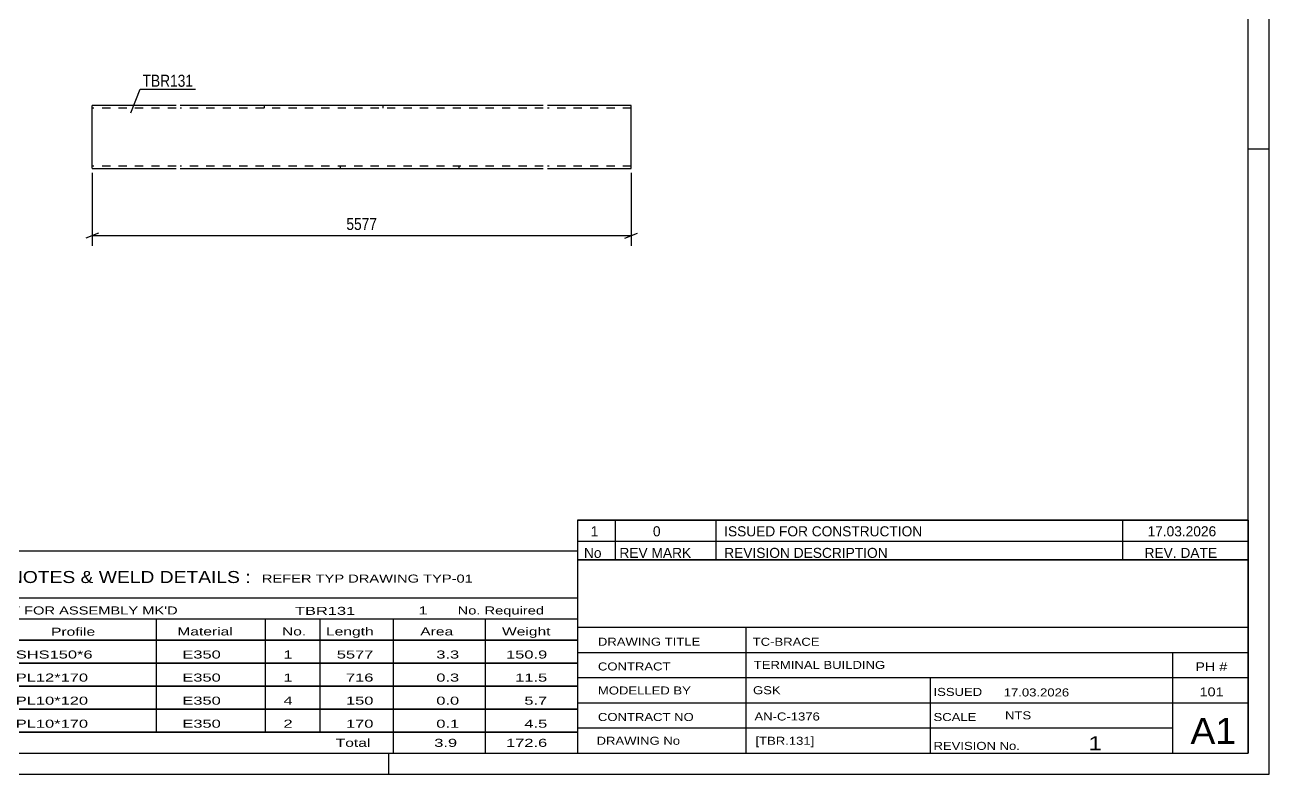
# Model space of a CAD drawing. Header units: millimetres. Extents: x 0 to 594, y 0 to 420.
# Drawn here: x 297.2 to 594, y 0 to 178.6 of the extents above; entities that cross this region are included whole.
import ezdxf

# ---------------------------------------------------------------- set-up
doc = ezdxf.new("R2010")
doc.units = ezdxf.units.MM
doc.linetypes.add('DXK_LINE_DOT2', pattern=[3.9198, 1.9599, -1.9599])
doc.styles.add('Arial Narrow', font='ARIALN.TTF', dxfattribs={"height": 0.2})

# ---------------------------------------------------------------- blocks, each defined once
blk = doc.blocks.new('Unknown-580871738-1129')
at = {"color": 5, "linetype": 'Continuous'}
for p, q in [((594, 0), (594, 420)), ((589, 5), (589, 415)), ((594, 149), (589, 149)), ((5, 5), (589, 5)), ((384, 0), (384, 5)), ((0, 0), (594, 0))]:
    blk.add_line(p, q, dxfattribs=at)
blk = doc.blocks.new('Part-580871738-2435 - 2427')
at = {"color": 2, "linetype": 'Continuous'}
for p, q in [((333.24, 159.38), (313.24, 159.38)), ((313.24, 144.48), (313.24, 159.38)), ((420.81, 159.38), (334.24, 159.38)), ((441.81, 159.38), (421.81, 159.38)), ((441.81, 144.38), (441.81, 159.38)), ((313.24, 144.48), (313.24, 144.38)), ((313.24, 144.38), (333.24, 144.38)), ((334.24, 144.38), (420.81, 144.38)), ((421.81, 144.38), (441.81, 144.38))]:
    blk.add_line(p, q, dxfattribs=at)
at = {"color": 7, "linetype": 'DXK_LINE_DOT2'}
for p, q in [((333.24, 158.78), (313.24, 158.78)), ((420.81, 158.78), (334.24, 158.78)), ((354.24, 159.38), (354.24, 158.78)), ((382.6, 159.38), (382.6, 158.78)), ((441.81, 158.78), (421.81, 158.78)), ((313.24, 144.98), (313.24, 145.03)), ((333.24, 144.98), (313.24, 144.98)), ((420.81, 144.98), (334.24, 144.98)), ((372.44, 144.38), (372.44, 144.98)), ((400.81, 144.38), (400.81, 144.98)), ((441.81, 144.98), (421.81, 144.98)), ((441.81, 144.98), (441.81, 145.03))]:
    blk.add_line(p, q, dxfattribs=at)
blk = doc.blocks.new('StraightDimension-580871738-2440 - 2427')
at = {"color": 7, "linetype": 'Continuous'}
for p, q in [((313.24, 143.38), (313.24, 125.98)), ((441.81, 143.38), (441.81, 125.98)), ((314.74, 128.98), (311.74, 127.78)), ((313.24, 128.38), (441.81, 128.38)), ((440.31, 127.78), (443.31, 128.98))]:
    blk.add_line(p, q, dxfattribs=at)
at = {"color": 0}
blk.add_wipeout([(381.78, 129.13), (381.78, 133.33), (373.27, 133.33), (373.27, 129.13)], dxfattribs=at)
at = {"color": 3, "style": 'Arial Narrow'}
blk.add_text('5577', height=2.863, dxfattribs=at).set_placement((373.87, 129.73))
blk = doc.blocks.new('Unknown-580871738-4416')
at = {"color": 7, "linetype": 'Continuous'}
for p, q in [((429, 51.05), (429, 5)), ((429, 51.05), (589, 51.05)), ((589, 51), (589, 5)), ((429, 35), (589, 35)), ((469.14, 35), (469.14, 5)), ((429, 29), (589, 29)), ((571, 5.05), (571, 29.05)), ((429, 23), (589, 23)), ((513.14, 23), (513.14, 5)), ((429, 17), (589, 17)), ((429, 11), (571, 11)), ((429, 5), (589, 5))]:
    blk.add_line(p, q, dxfattribs=at)
at = {"color": 7, "style": 'Arial Narrow'}
for s, height, width, p in [('DRAWING TITLE', 1.9089, 1.425378, (433.88, 30.61)), ('TC-BRACE', 1.909, 1.425378, (470.81, 30.59)), ('TERMINAL BUILDING', 1.9089, 1.425378, (471.06, 25.07)), ('CONTRACT', 1.909, 1.425378, (433.88, 24.71)), ('MODELLED BY', 1.9089, 1.425378, (433.88, 18.98)), ('GSK', 1.909, 1.425378, (470.88, 19.04)), ('ISSUED', 1.909, 1.425378, (513.94, 18.64)), ('17.03.2026', 1.909, 1.425378, (530.69, 18.52)), ('CONTRACT NO', 1.9089, 1.425378, (433.88, 12.66)), ('AN-C-1376', 1.909, 1.425378, (471.23, 12.78)), ('SCALE', 1.909, 1.425378, (513.94, 12.65)), ('A1', 6.204, 1.25, (575.24, 7.2)), ('DRAWING No', 1.909, 1.425378, (433.56, 7)), ('[TBR.131]', 1.909, 1.425378, (471.46, 6.99)), ('1', 3.34, 1.5, (550.91, 5.68)), ('REVISION No.', 1.9089, 1.425378, (513.94, 5.77))]:
    blk.add_text(s, height=height, dxfattribs=dict(at, width=width)).set_placement(p)
at = {"color": 7, "linetype": 'Continuous', "style": 'Arial Narrow'}
for s, height, width, p in [('PH #', 2.1, 1.42538, (576.4, 24.55)), ('101', 2.1, 1.42538, (577.41, 18.55)), ('NTS', 1.909, 1.425378, (531, 13.05))]:
    blk.add_text(s, height=height, dxfattribs=dict(at, width=width)).set_placement(p)
blk = doc.blocks.new('Unknown-580871738-4417')
at = {"color": 7, "linetype": 'Continuous'}
for p, q in [((429, 60.55), (589, 60.55)), ((589, 60.55), (429, 60.55)), ((429, 60.55), (429, 55.55)), ((438, 60.55), (438, 55.55)), ((462, 60.55), (462, 55.55)), ((559, 60.55), (559, 55.55)), ((589, 60.55), (589, 55.55)), ((429, 55.55), (589, 55.55)), ((429, 55.55), (429, 51.05)), ((429, 55.55), (589, 55.55)), ((438, 55.55), (438, 51.05)), ((462, 55.55), (462, 51.05)), ((559, 55.55), (559, 51.05)), ((589, 55.55), (589, 51.05)), ((589, 51.05), (429, 51.05))]:
    blk.add_line(p, q, dxfattribs=at)
at = {"color": 7, "linetype": 'Continuous', "style": 'Arial Narrow'}
for s, height, width, p in [('1', 2.39, 1.196471, (432.16, 56.7)), ('0', 2.39, 1.196471, (447, 56.7)), ('ISSUED FOR CONSTRUCTION', 2.3861, 1.196471, (464, 56.7)), ('17.03.2026', 2.386, 1.196471, (565, 56.7)), ('No', 2.386, 1.2, (430.54, 51.55)), ('REV MARK', 2.386, 1.2, (439, 51.55)), ('REVISION DESCRIPTION', 2.3861, 1.2, (464, 51.55)), ('REV. DATE', 2.386, 1.2, (564.28, 51.55))]:
    blk.add_text(s, height=height, dxfattribs=dict(at, width=width)).set_placement(p)
blk = doc.blocks.new('Unknown-580871738-4418')
at = {"color": 7, "linetype": 'Continuous'}
for p, q in [((269, 53.25), (429, 53.25)), ((269, 42), (269, 53.25)), ((429, 53.25), (429, 42)), ((269, 42), (429, 42)), ((269, 42), (269, 37)), ((429, 42), (429, 37)), ((269, 37), (429, 37)), ((269, 37), (269, 32)), ((293, 37), (293, 32)), ((328.5, 37), (328.5, 32)), ((354.5, 37), (354.5, 32)), ((367.5, 37), (367.5, 32)), ((385, 37), (385, 32)), ((407, 37), (407, 32)), ((429, 37), (429, 32)), ((269, 32), (429, 32)), ((269, 31.95), (269, 26.55)), ((269, 31.95), (429, 31.95)), ((293, 32), (293, 26.5)), ((328.5, 32), (328.5, 26.5)), ((354.5, 32), (354.5, 26.5)), ((367.5, 32), (367.5, 26.5)), ((385, 32), (385, 26.5)), ((407, 32), (407, 26.5)), ((429, 31.95), (429, 26.55)), ((269, 26.55), (429, 26.55)), ((269, 26.45), (269, 21.05)), ((269, 26.45), (429, 26.45)), ((293, 26.5), (293, 21)), ((328.5, 26.5), (328.5, 21)), ((354.5, 26.5), (354.5, 21)), ((367.5, 26.5), (367.5, 21)), ((385, 26.5), (385, 21)), ((407, 26.5), (407, 21)), ((429, 26.45), (429, 21.05)), ((269, 21.05), (429, 21.05)), ((269, 20.95), (269, 15.55)), ((269, 20.95), (429, 20.95)), ((293, 21), (293, 15.5)), ((328.5, 21), (328.5, 15.5)), ((354.5, 21), (354.5, 15.5)), ((367.5, 21), (367.5, 15.5)), ((385, 21), (385, 15.5)), ((407, 21), (407, 15.5)), ((429, 20.95), (429, 15.55)), ((269, 15.55), (429, 15.55)), ((269, 15.45), (269, 10.05)), ((269, 15.45), (429, 15.45)), ((293, 15.5), (293, 10)), ((328.5, 15.5), (328.5, 10)), ((354.5, 15.5), (354.5, 10)), ((367.5, 15.5), (367.5, 10)), ((385, 15.5), (385, 10)), ((407, 15.5), (407, 10)), ((429, 15.45), (429, 10.05)), ((269, 10.05), (429, 10.05)), ((269, 10), (429, 10)), ((269, 10), (269, 5)), ((385, 10), (385, 5)), ((407, 10), (407, 5)), ((429, 10), (429, 5)), ((269, 5), (429, 5))]:
    blk.add_line(p, q, dxfattribs=at)
at = {"color": 7, "style": 'Arial Narrow'}
for s, height, width, p in [('GENERAL NOTES & WELD DETAILS :', 2.8633, 1.4, (270.15, 45.56)), ('REFER TYP DRAWING TYP-01', 1.9089, 1.6, (353.7, 45.66)), ("MATERIAL LIST FOR ASSEMBLY MK'D", 1.9089, 1.6, (270.15, 38.06)), ('TBR131', 1.909, 1.794707, (361.59, 37.97)), ('1', 1.91, 1.794707, (391.08, 38.06)), ('No. Required', 1.9089, 1.6, (400.41, 38.06)), ('Mark', 1.909, 1.7, (270.34, 33)), ('Profile', 1.909, 1.7, (303.41, 33)), ('Material', 1.909, 1.7, (333.54, 33.06)), ('No.', 1.909, 1.7, (358.5, 33.06)), ('Length', 1.909, 1.7, (369, 33.06)), ('Area', 1.909, 1.7, (391.5, 33.06)), ('Weight', 1.909, 1.7, (411, 33.06))]:
    blk.add_text(s, height=height, dxfattribs=dict(at, width=width)).set_placement(p)
at = {"color": 7, "linetype": 'Continuous', "style": 'Arial Narrow'}
for s, height, width, p in [('TBR131', 1.909, 1.794707, (270.5, 27.56)), ('SHS150*6', 1.909, 1.794707, (295, 27.56)), ('E350', 1.909, 1.794707, (334.74, 27.56)), ('1', 1.91, 1.794707, (358.86, 27.56)), ('5577', 1.909, 1.794707, (371.58, 27.56)), ('3.3', 1.909, 1.794707, (395.32, 27.56)), ('150.9', 1.909, 1.794707, (411.96, 27.56)), ('PL310', 1.909, 1.794707, (270.5, 22.06)), ('PL12*170', 1.909, 1.794707, (295, 22.06)), ('E350', 1.909, 1.794707, (334.74, 22.06)), ('1', 1.91, 1.794707, (358.86, 22.06)), ('716', 1.909, 1.794707, (373.77, 22.06)), ('0.3', 1.909, 1.794707, (395.32, 22.06)), ('11.5', 1.909, 1.794707, (414.14, 22.06)), ('PL40', 1.909, 1.794707, (270.5, 16.56)), ('PL10*120', 1.909, 1.794707, (295, 16.56)), ('E350', 1.909, 1.794707, (334.74, 16.56)), ('4', 1.91, 1.794707, (358.86, 16.56)), ('150', 1.909, 1.794707, (373.77, 16.56)), ('0.0', 1.909, 1.794707, (395.32, 16.56)), ('5.7', 1.909, 1.794707, (416.33, 16.56)), ('PL98', 1.909, 1.794707, (270.5, 11.06)), ('PL10*170', 1.909, 1.794707, (295, 11.06)), ('E350', 1.909, 1.794707, (334.74, 11.06)), ('2', 1.91, 1.794707, (358.86, 11.06)), ('170', 1.909, 1.794707, (373.77, 11.06)), ('0.1', 1.909, 1.794707, (395.32, 11.06)), ('4.5', 1.909, 1.794707, (416.33, 11.06)), ('Total', 1.909, 1.7, (371.33, 6.5)), ('3.9', 1.909, 1.794707, (394.83, 6.5)), ('172.6', 1.909, 1.794707, (411.96, 6.5))]:
    blk.add_text(s, height=height, dxfattribs=dict(at, width=width)).set_placement(p)
blk = doc.blocks.new('Mark-580871738-2431 - 2427')
at = {"color": 0}
blk.add_wipeout([(337.31, 163.88), (337.31, 166.88), (325.25, 166.88), (325.25, 163.88)], dxfattribs=at)
blk.add_wipeout([(337.31, 163.88), (337.31, 166.88), (325.25, 166.88), (325.25, 163.88)], dxfattribs=at)
at = {"color": 30, "linetype": 'Continuous'}
for p, q in [((322.43, 157.63), (324.65, 163.28)), ((324.65, 163.28), (337.91, 163.28))]:
    blk.add_line(p, q, dxfattribs=at)
at = {"color": 3, "style": 'Arial Narrow'}
blk.add_text('TBR131', height=2.863, dxfattribs=at).set_placement((325.25, 163.88))

msp = doc.modelspace()

# ---------------------------------------------------------------- block references
for name in ['Unknown-580871738-1129', 'Part-580871738-2435 - 2427', 'Unknown-580871738-4417', 'Unknown-580871738-4418', 'Unknown-580871738-4416']:
    msp.add_blockref(name, (0, 0))

# ---------------------------------------------------------------- next in the draw order: block references
for name in ['Mark-580871738-2431 - 2427', 'StraightDimension-580871738-2440 - 2427']:
    msp.add_blockref(name, (0, 0))

doc.saveas('drawing.dxf')
